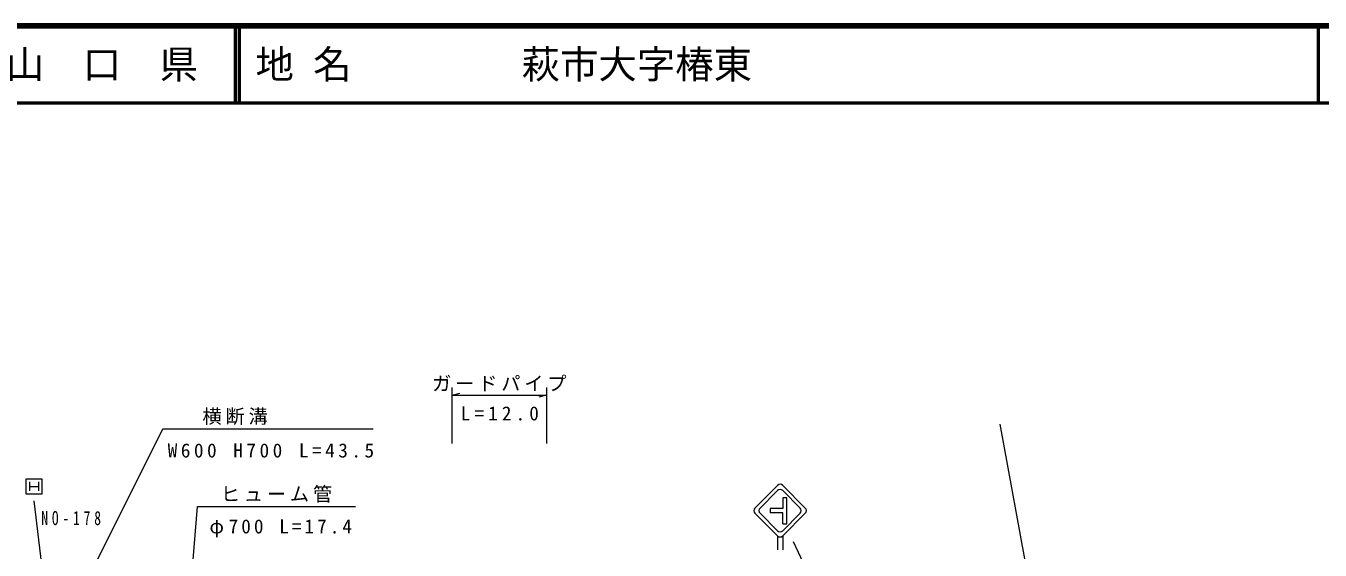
# Model space of a CAD drawing. Units: millimetres, scale not verified. Extents: x 40000 to 680000, y 20000 to 380000.
# Drawn here: x 340480 to 508997, y 311815 to 380000 of the extents above; entities that cross this region are included whole.
import ezdxf
from ezdxf.enums import TextEntityAlignment as Align

# ---------------------------------------------------------------- set-up
doc = ezdxf.new("R2010")
doc.units = ezdxf.units.MM
doc.header["$LTSCALE"] = 1000
for name, color, linetype, lineweight in [('M-BGD-HTXT', 7, 'Continuous', 13), ('M-BMK-SRVR', 3, 'Continuous', 13), ('M-STR-STRC', 7, 'Continuous', 13), ('M-TTL', 2, 'Continuous', 140), ('M-TTL-LINE', 7, 'Continuous', 50), ('M-TTL-TXT', 7, 'Continuous', 13)]:
    doc.layers.add(name, color=color, linetype=linetype, lineweight=lineweight)
doc.styles.add('ＭＳ ゴシック', font='')
doc.styles.get('ＭＳ ゴシック').set_extended_font_data('MS Gothic')

msp = doc.modelspace()

# ---------------------------------------------------------------- linework, layer by layer
at = {"layer": 'M-BGD-HTXT'}
for p, q in [((395975, 325688), (395974, 332966)), ((395974, 331966), (396974, 332246)), ((408267, 332966), (408267, 325688)), ((395974, 331966), (408267, 331966)), ((408267, 331966), (407267, 331686))]:
    msp.add_line(p, q, dxfattribs=at)
for points in [[(344590, 300162), (358299, 327581), (385718, 327581)], [(360757, 291885), (362826, 317493), (383390, 317493)]]:
    msp.add_lwpolyline(points, dxfattribs=at)
at = {"layer": 'M-BMK-SRVR'}
msp.add_line((474410, 289690), (467355, 328195), dxfattribs=at)
at = {"layer": 'M-STR-STRC'}
for p, q in [((340936, 320705), (340936, 319505)), ((342136, 320705), (342136, 319505)), ((438340, 320230), (435396, 317285)), ((439019, 320230), (441964, 317285)), ((340936, 320105), (342136, 320105)), ((438340, 319551), (436075, 317285)), ((441286, 317286), (439020, 319551)), ((439041, 318593), (439041, 317212)), ((439581, 318593), (439041, 318593)), ((439581, 315232), (439581, 318593)), ((345037, 289192), (341568, 318228)), ((439041, 317212), (437380, 317212)), ((437380, 317212), (437380, 316672)), ((435396, 316606), (438340, 313662)), ((438340, 314341), (436075, 316606)), ((439041, 316672), (437380, 316672)), ((441285, 316606), (439019, 314341)), ((441966, 316606), (439022, 313662)), ((439041, 315232), (439041, 316672)), ((439041, 315232), (439581, 315232)), ((438340, 313662), (438341, 311870)), ((439019, 313662), (439019, 311870)), ((450761, 290817), (440443, 312886))]:
    msp.add_line(p, q, dxfattribs=at)
msp.add_lwpolyline([(340536, 319105), (340536, 321105), (342536, 321105), (342536, 319105)], close=True, dxfattribs=at)
for centre, start, end in [((438680, 319890), 45.00142, 135.00142), ((438680, 319211), 45.00142, 135.00157), ((435735, 316946), 135.00142, 225.00142), ((436414, 316946), 135.00158, 225.00131), ((440945, 316946), 315.00137, 45.00142), ((441624, 316946), 315.00142, 45.00142), ((438680, 314680), 225.00131, 315.00137), ((438680, 314001), 225.00142, 315.00142)]:
    msp.add_arc(centre, 480, start, end, dxfattribs=at)
at = {"layer": 'M-TTL'}
msp.add_line((680000, 380000), (40000, 380000), dxfattribs=at)
at = {"layer": 'M-TTL-LINE'}
for p, q in [((367750, 380000), (367750, 370000)), ((368250, 380000), (368250, 370000)), ((508747, 380000), (508747, 370000)), ((40000, 370000), (680000, 370000))]:
    msp.add_line(p, q, dxfattribs=at)

# ---------------------------------------------------------------- texts
at = {"layer": 'M-BGD-HTXT', "char_height": 1833, "attachment_point": 7, "rotation": 0.001, "style": 'ＭＳ ゴシック'}
for s, insert in [('\\T1.2;ガードパイプ', (393371, 332466)), ('\\T1.2;横断溝', (363472, 328081)), ('\\T1.43;L=12.0', (397110, 328652)), ('\\T1.37;W600\\~H700\\~L=43.5', (358946, 323830)), ('\\T1.2;ヒューム管', (365858, 317993)), ('\\T1.32;φ700\\~L=17.4', (364378, 313483))]:
    msp.add_mtext(s, dxfattribs=dict(at, insert=insert))
at = {"layer": 'M-STR-STRC', "insert": (342489, 315032), "char_height": 1833, "attachment_point": 7, "rotation": 0.001, "style": 'ＭＳ ゴシック'}
msp.add_mtext('\\T1.58;\\W0.7;NO-178', dxfattribs=at)
at = {"layer": 'M-TTL-TXT', "style": 'ＭＳ ゴシック'}
msp.add_text('山\u3000口\u3000県', height=3666, dxfattribs=at).set_placement((350375, 375000), align=Align.MIDDLE_CENTER)
for s, p in [('地 名', (370380, 375000)), ('萩市大字椿東', (405024, 375000))]:
    msp.add_text(s, height=3666, dxfattribs=at).set_placement(p, align=Align.MIDDLE_LEFT)

doc.saveas('drawing.dxf')
